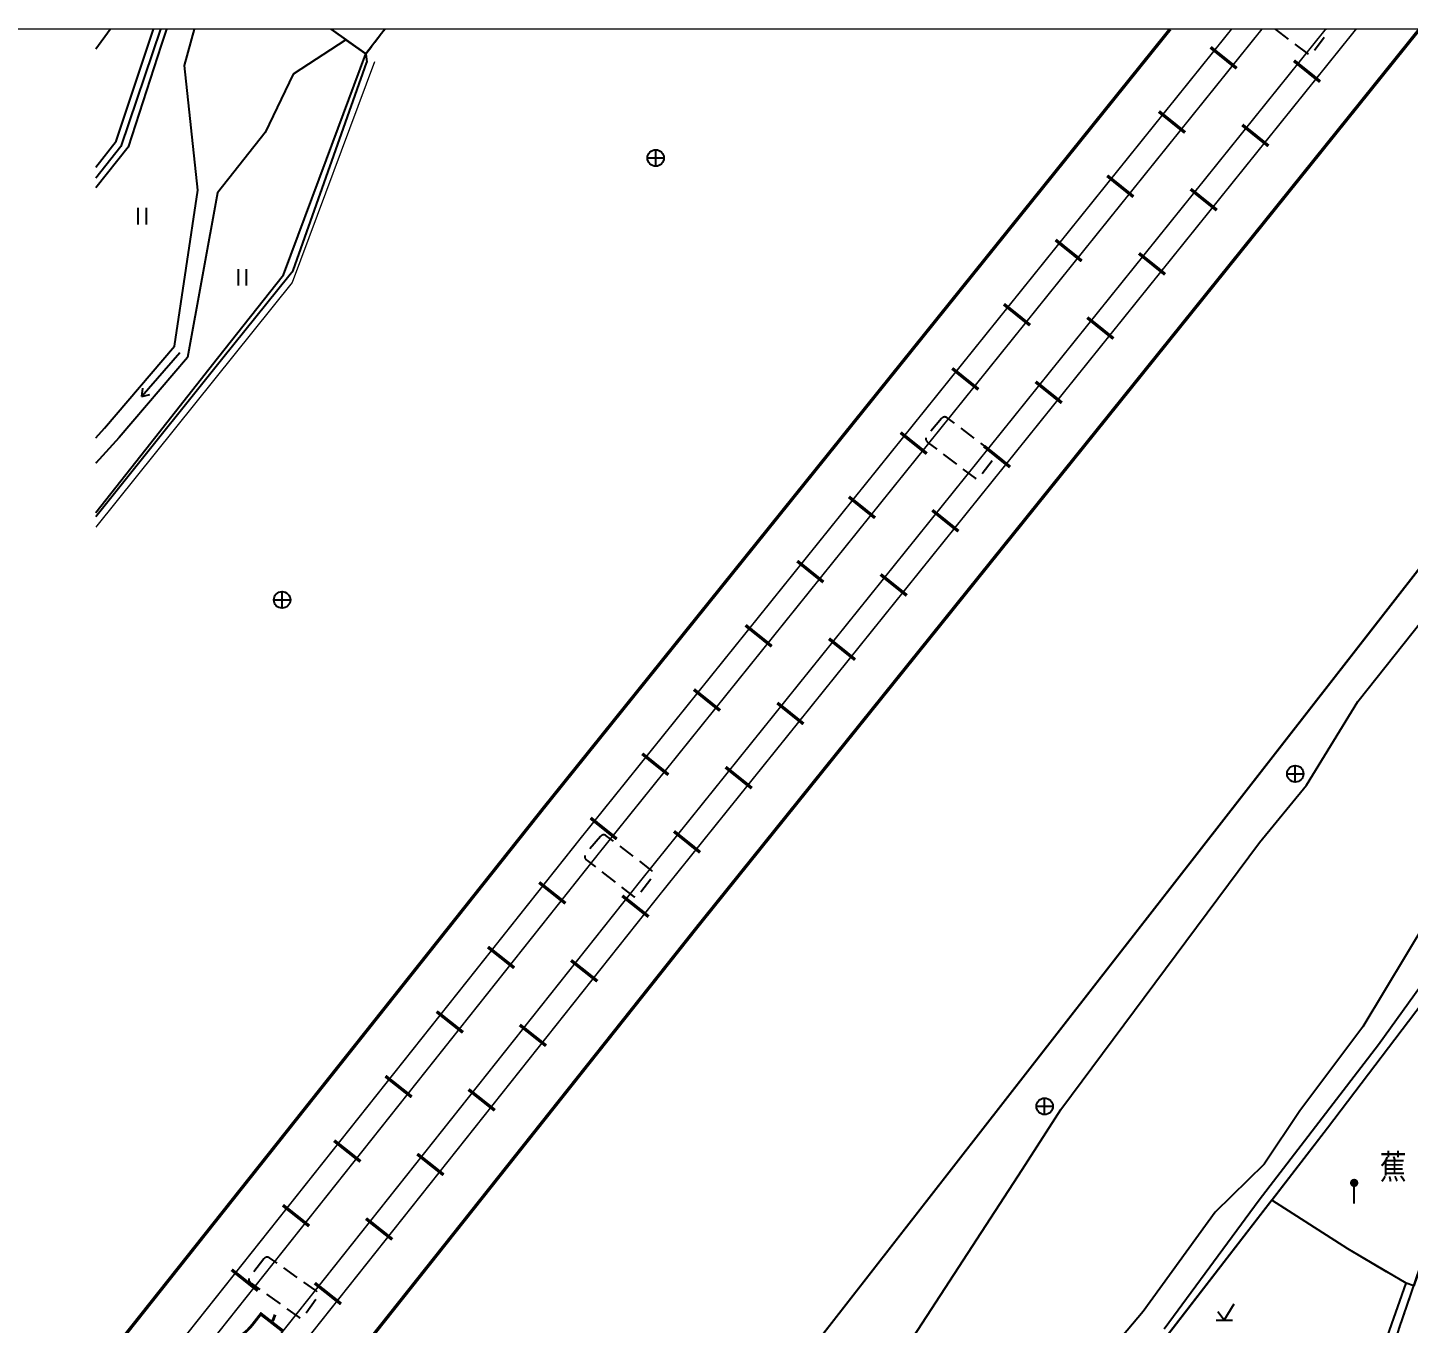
# Model space of a CAD drawing. Extents: x 396500 to 398250, y 1005980 to 1008200.
# Drawn here: x 397495.9 to 397579.6, y 1007451.5 to 1007530.1 of the extents above; entities that cross this region are included whole.
import ezdxf
from ezdxf.enums import TextEntityAlignment as Align

# ---------------------------------------------------------------- set-up
doc = ezdxf.new("R2010")
doc.units = 0
doc.header["$LTSCALE"] = 0.5
for name, pattern in [('X2', [10, 8, -2]), ('X31', [1.8, 1.2, -0.6]), ('X4', [1.6, 0, -1.6]), ('X5', [3, 2, -1])]:
    doc.linetypes.add(name, pattern=pattern)
doc.layers.get('0').update_dxf_attribs({"linetype": 'CONTINUOUS'})
doc.layers.add('ASSIST', color=7, linetype='CONTINUOUS', plot=False)
for name, color, linetype in [('DLSS', 4, 'CONTINUOUS'), ('DMTZ', 3, 'CONTINUOUS'), ('GXYZ', 2, 'CONTINUOUS'), ('JMD', 6, 'CONTINUOUS'), ('SXSS', 5, 'CONTINUOUS'), ('ZBTZ', 3, 'CONTINUOUS')]:
    doc.layers.add(name, color=color, linetype=linetype)
doc.layers.add('绘图层', color=6, linetype='CONTINUOUS', lineweight=5)
doc.styles.add('正等线体', font='simhei.ttf')
doc.styles.add('细等线体', font='长等线体_0.TTF', dxfattribs={"width": 0.8})
doc.linetypes.add('10421', pattern='A,2,[150,AAA.SHX,S=1,R=0,X=0,Y=1],1e-11', length=2)
doc.linetypes.add('10422', pattern='A,2,[150,AAA.SHX,S=1,R=0,X=0,Y=1],2,[177,AAA.SHX,S=1,R=0,X=0,Y=0.8],1e-09', length=4)
doc.linetypes.add('1161', pattern='A,0,[149,AAA.SHX,S=0.15,R=0,X=0,Y=0],-1.6', length=1.6)
doc.linetypes.add('444', pattern='A,4.5,[145,AAA.SHX,S=1,R=0,X=0,Y=1],4.5,-0.5,[146,AAA.SHX,S=1,R=0,X=0,Y=0],-0.5', length=10)
doc.linetypes.add('833', pattern='A,2,[150,AAA.SHX,S=0.8,R=0,X=0,Y=0.8],2,[150,AAA.SHX,S=2,R=0,X=0,Y=2],1e-11', length=4)

# ---------------------------------------------------------------- blocks, each defined once
blk = doc.blocks.new('gc043')
for p, q in [((-1, 0), (1, 0)), ((0, -1), (0, 1))]:
    blk.add_line(p, q)
blk.add_circle((0, 0), 1)
blk = doc.blocks.new('gc086')
for p, q in [((0, 0), (7, 0)), ((7, 0), (6.18, 0.57)), ((7, 0), (6.18, -0.57))]:
    blk.add_line(p, q)
blk = doc.blocks.new('gc121')
for p, q in [((-0.5, -1), (-0.5, 1)), ((0.5, -1), (0.5, 1))]:
    blk.add_line(p, q)
blk = doc.blocks.new('gc123')
for p, q in [((0, 0), (1.2, 2)), ((-1, 0), (1, 0)), ((0, 0), (-0.8, 1))]:
    blk.add_line(p, q)
blk = doc.blocks.new('gc165')
blk.add_line((0, 0), (0, 2))
at = {"const_width": 0.5}
blk.add_lwpolyline([(-0.25, 2.5, 1), (0.25, 2.5, 1)], format="xyb", close=True, dxfattribs=at)

msp = doc.modelspace()

# ---------------------------------------------------------------- linework, layer by layer
at = {"layer": 'ASSIST', "linetype": 'Continuous', "flags": 128}
for points in [[(397500, 1007505.217), (397500.539, 1007505.806), (397504.785, 1007510.769), (397506.193, 1007520.238), (397505.392, 1007527.795), (397505.981, 1007530)], [(397504.292, 1007530), (397503.976, 1007529.029), (397501.967, 1007522.851), (397500, 1007520.38)], [(397517.533, 1007530), (397516.381, 1007528.506), (397514.283, 1007530)], [(397530.331, 1007433.167), (397595.196, 1007516.46), (397605.74, 1007530)], [(397530.331, 1007433.167), (397595.196, 1007516.46), (397605.74, 1007530)], [(397500, 1007500.684), (397503.033, 1007504.518), (397507.384, 1007510.039), (397511.382, 1007515.111), (397513.987, 1007522.098), (397516.381, 1007528.506), (397515.173, 1007529.366), (397511.977, 1007527.282), (397510.277, 1007523.736), (397507.392, 1007520.074), (397505.57, 1007510.092), (397501.419, 1007505.239), (397500, 1007503.686)]]:
    msp.add_lwpolyline(points, dxfattribs=at)
at = {"layer": 'ASSIST', "linetype": 'X4'}
msp.add_lwpolyline([(397552.821, 1007401.832), (397553.561, 1007404.911), (397556.725, 1007409.589), (397561.853, 1007416.597), (397564.781, 1007420.587), (397569.519, 1007428.846), (397576.478, 1007442.397), (397579.057, 1007451.18), (397582.587, 1007461.516), (397586.845, 1007471.162), (397589.556, 1007476.038), (397593.857, 1007482.502), (397603.894, 1007495.665), (397617.339, 1007515.279), (397629.909, 1007530)], dxfattribs=at)
at = {"layer": 'ASSIST', "linetype": '1161', "flags": 128}
for points in [[(397579.482, 1007453.924), (397575.942, 1007456.021), (397571.325, 1007458.972), (397574.711, 1007463.359), (397581.276, 1007472), (397582.401, 1007467.003), (397583.134, 1007464.332), (397583.549, 1007463.697), (397582.587, 1007461.516), (397580.341, 1007454.939), (397579.938, 1007453.761)], [(397543.448, 1007425.908), (397554.034, 1007416.684), (397556.821, 1007420.179), (397560.456, 1007417.192), (397571.013, 1007432.514), (397574.963, 1007440.293), (397572.883, 1007442.157), (397568.336, 1007434.353), (397567.65, 1007434.871), (397570.047, 1007439.984), (397567.356, 1007442.468), (397567.75, 1007443.393), (397571.039, 1007448.324), (397576.466, 1007445.365), (397579.482, 1007453.924), (397575.942, 1007456.021), (397571.325, 1007458.972), (397565, 1007450.777), (397561.752, 1007446.253), (397557.339, 1007441.831), (397556.189, 1007440.369), (397552.948, 1007437.095)]]:
    msp.add_lwpolyline(points, close=True, dxfattribs=at)
at = {"layer": 'DLSS', "linetype": 'Continuous', "const_width": 0.2, "elevation": -27.346, "flags": 128}
for points in [[(397500, 1007429.584), (397500.016, 1007429.603), (397536.534, 1007475.604), (397580.283, 1007530)], [(397565.159, 1007530), (397527.149, 1007482.739), (397500, 1007448.541)]]:
    msp.add_lwpolyline(points, dxfattribs=at)
at = {"layer": 'DLSS', "color": 7, "linetype": 'X2', "const_width": 0.1, "elevation": -27.346, "flags": 128}
for points in [[(397500, 1007434.409), (397534.191, 1007477.476), (397576.433, 1007530)], [(397568.881, 1007530), (397529.414, 1007480.928), (397502.256, 1007446.718), (397500, 1007443.877)]]:
    msp.add_lwpolyline(points, dxfattribs=at)
at = {"layer": 'DLSS', "linetype": 'X2', "const_width": 0.1, "elevation": -27.346, "flags": 128}
for points in [[(397500, 1007436.717), (397533.07, 1007478.372), (397574.592, 1007530)], [(397570.722, 1007530), (397530.535, 1007480.033), (397503.38, 1007445.826), (397500, 1007441.569)]]:
    msp.add_lwpolyline(points, dxfattribs=at)
at = {"layer": 'DLSS', "linetype": 'X5', "flags": 128}
msp.add_lwpolyline([(397571.533, 1007530), (397573.512, 1007528.502), (397573.616, 1007528.465), (397573.776, 1007528.549), (397574.673, 1007529.742), (397574.71, 1007529.845), (397574.657, 1007530)], dxfattribs=at)
at = {"layer": 'DLSS', "linetype": 'Continuous', "const_width": 0.2, "flags": 128}
for points in [[(397569.201, 1007527.63), (397567.615, 1007528.905)], [(397572.673, 1007528.093), (397574.259, 1007526.817)], [(397566.067, 1007523.734), (397564.482, 1007525.009)], [(397569.539, 1007524.197), (397571.125, 1007522.921)], [(397562.934, 1007519.838), (397561.348, 1007521.113)], [(397566.406, 1007520.3), (397567.992, 1007519.025)], [(397559.8, 1007515.941), (397558.215, 1007517.217)], [(397563.272, 1007516.404), (397564.858, 1007515.129)], [(397556.667, 1007512.045), (397555.081, 1007513.32)], [(397560.139, 1007512.508), (397561.724, 1007511.233)], [(397553.533, 1007508.149), (397551.947, 1007509.424)], [(397557.005, 1007508.612), (397558.591, 1007507.336)], [(397550.4, 1007504.253), (397548.814, 1007505.528)], [(397553.871, 1007504.715), (397555.457, 1007503.44)], [(397547.266, 1007500.356), (397545.68, 1007501.632)], [(397550.738, 1007500.819), (397552.324, 1007499.544)], [(397544.132, 1007496.46), (397542.547, 1007497.736)], [(397547.604, 1007496.923), (397549.19, 1007495.648)], [(397540.999, 1007492.564), (397539.413, 1007493.839)], [(397544.471, 1007493.027), (397546.056, 1007491.751)], [(397537.865, 1007488.668), (397536.279, 1007489.943)], [(397541.337, 1007489.13), (397542.923, 1007487.855)], [(397534.732, 1007484.771), (397533.146, 1007486.047)], [(397538.203, 1007485.234), (397539.789, 1007483.959)], [(397531.598, 1007480.875), (397530.012, 1007482.151)], [(397535.07, 1007481.338), (397536.656, 1007480.063)], [(397528.489, 1007476.973), (397526.896, 1007478.238)], [(397531.937, 1007477.428), (397533.53, 1007476.162)], [(397525.381, 1007473.057), (397523.787, 1007474.322)], [(397528.828, 1007473.511), (397530.422, 1007472.246)], [(397522.272, 1007469.141), (397520.678, 1007470.406)], [(397525.719, 1007469.595), (397527.313, 1007468.33)], [(397519.163, 1007465.225), (397517.569, 1007466.49)], [(397522.61, 1007465.679), (397524.204, 1007464.414)], [(397516.054, 1007461.309), (397514.46, 1007462.574)], [(397519.501, 1007461.763), (397521.095, 1007460.498)], [(397512.945, 1007457.393), (397511.351, 1007458.658)], [(397516.392, 1007457.847), (397517.986, 1007456.582)], [(397509.836, 1007453.477), (397508.243, 1007454.742)], [(397513.284, 1007453.931), (397514.877, 1007452.666)]]:
    msp.add_lwpolyline(points, dxfattribs=at)
at = {"layer": 'DLSS', "linetype": 'X5', "flags": 128}
for points in [[(397551.294, 1007506.386), (397550.369, 1007505.265, 0.393156), (397550.493, 1007504.919), (397553.33, 1007502.766), (397553.435, 1007502.729), (397553.595, 1007502.813), (397554.493, 1007504.004), (397554.53, 1007504.108), (397554.468, 1007504.292), (397554.392, 1007504.369), (397551.642, 1007506.428, 0.399848)], [(397530.619, 1007481.036), (397529.682, 1007479.924, 0.393156), (397529.802, 1007479.577), (397532.619, 1007477.395), (397532.723, 1007477.357), (397532.884, 1007477.44), (397533.794, 1007478.622), (397533.832, 1007478.725), (397533.771, 1007478.91), (397533.696, 1007478.988), (397530.967, 1007481.074, 0.399848)], [(397510.198, 1007455.408), (397509.304, 1007454.262, 0.393156), (397509.437, 1007453.919), (397512.333, 1007451.845), (397512.439, 1007451.811), (397512.596, 1007451.899), (397513.462, 1007453.115), (397513.496, 1007453.219), (397513.428, 1007453.402), (397513.351, 1007453.477), (397510.545, 1007455.459, 0.399848)]]:
    msp.add_lwpolyline(points, format="xyb", close=True, dxfattribs=at)
at = {"layer": 'DMTZ', "linetype": '10422'}
for points in [[(397500, 1007521.625), (397501.243, 1007523.209), (397503.509, 1007530)], [(397504.292, 1007530), (397503.976, 1007529.029), (397501.967, 1007522.851), (397500, 1007520.38)]]:
    msp.add_lwpolyline(points, dxfattribs=at)
at = {"layer": 'DMTZ', "linetype": '10421', "flags": 128}
msp.add_lwpolyline([(397546.542, 1007448.846), (397549.578, 1007450.651), (397556.201, 1007460.847), (397558.543, 1007464.458), (397570.589, 1007480.659), (397573.443, 1007484.139), (397576.546, 1007489.225), (397591.365, 1007507.885), (397592.233, 1007510.164), (397598.222, 1007519.054), (397606.904, 1007530)], dxfattribs=at)
at = {"layer": 'DMTZ', "linetype": '10421', "elevation": 17.305}
for points in [[(397618.945, 1007530), (397612.882, 1007523.347), (397608.425, 1007516.831), (397602.897, 1007508.994), (397599.596, 1007502.23), (397598.66, 1007500.704), (397593.973, 1007494.692), (397589.525, 1007488.477), (397582.111, 1007478.223), (397576.842, 1007469.483), (397573.029, 1007464.387), (397570.873, 1007461.155), (397567.893, 1007458.239), (397563.518, 1007452.218), (397558.552, 1007446.297)], [(397564.801, 1007451.166), (397570.559, 1007458.978), (397577.793, 1007468.413), (397581.085, 1007472.952), (397587.264, 1007482.663), (397594.238, 1007492.367), (397598.686, 1007498.297), (397600.854, 1007501.289), (397611.1, 1007515.07), (397617.708, 1007524.93), (397622.267, 1007530)]]:
    msp.add_lwpolyline(points, dxfattribs=at)
at = {"layer": 'DMTZ', "linetype": '10422', "lineweight": 0}
for points in [[(397500, 1007500.672), (397500.064, 1007500.752), (397511.382, 1007515.111), (397513.987, 1007522.098), (397516.381, 1007528.506)], [(397516.91, 1007528.023), (397511.911, 1007514.628), (397500.064, 1007499.881), (397500, 1007499.801)]]:
    msp.add_lwpolyline(points, dxfattribs=at)
at = {"layer": 'GXYZ', "linetype": 'Continuous'}
msp.add_line((397531.56, 1007434.745), (397593.967, 1007514.882), dxfattribs=at)
at = {"layer": 'JMD', "linetype": '444', "flags": 128}
for points in [[(397503.92, 1007530), (397501.52, 1007522.879)], [(397511.979, 1007515.368), (397516.445, 1007528.01)], [(397501.52, 1007522.879), (397500, 1007520.97)], [(397500, 1007500.436), (397501.461, 1007502.257), (397507.718, 1007510.057), (397511.719, 1007515.034), (397511.979, 1007515.368)], [(397552.948, 1007437.095), (397556.189, 1007440.369), (397557.339, 1007441.831), (397561.752, 1007446.253), (397565, 1007450.777), (397574.711, 1007463.359), (397581.276, 1007472), (397583.68, 1007470.393), (397586.003, 1007468.844)], [(397579.482, 1007453.924), (397578.294, 1007454.622), (397575.942, 1007456.021), (397571.325, 1007458.972)]]:
    msp.add_lwpolyline(points, dxfattribs=at)
at = {"layer": 'SXSS', "linetype": 'Continuous'}
for p, q in [((397514.283, 1007530), (397516.381, 1007528.506)), ((397516.381, 1007528.506), (397516.445, 1007528.01))]:
    msp.add_line(p, q, dxfattribs=at)
at = {"layer": 'SXSS', "linetype": '833', "lineweight": 0, "flags": 128}
for points in [[(397505.981, 1007530), (397505.392, 1007527.795), (397505.685, 1007524.921), (397506.193, 1007520.238), (397504.785, 1007510.769), (397500.539, 1007505.806), (397500.064, 1007505.287), (397500, 1007505.217)], [(397500, 1007503.68), (397500.064, 1007503.75), (397501.315, 1007505.119), (397505.57, 1007510.092), (397507.392, 1007520.074), (397510.277, 1007523.736), (397511.977, 1007527.282), (397515.173, 1007529.366)]]:
    msp.add_lwpolyline(points, dxfattribs=at)
at = {"layer": 'SXSS', "linetype": 'X31', "flags": 128}
msp.add_lwpolyline([(397516.381, 1007528.506), (397517.533, 1007530)], dxfattribs=at)
at = {"layer": 'ZBTZ', "linetype": '1161', "flags": 128}
msp.add_lwpolyline([(397500, 1007528.806), (397500.872, 1007530)], dxfattribs=at)
at = {"layer": 'ZBTZ', "linetype": '1161'}
msp.add_lwpolyline([(397552.821, 1007401.832), (397553.561, 1007404.911), (397556.725, 1007409.589), (397561.853, 1007416.597), (397564.781, 1007420.587), (397569.519, 1007428.846), (397576.478, 1007442.397), (397579.057, 1007451.18), (397582.587, 1007461.516), (397586.845, 1007471.162), (397589.556, 1007476.038), (397593.857, 1007482.502), (397603.894, 1007495.665), (397617.339, 1007515.279), (397629.909, 1007530)], dxfattribs=at)
at = {"layer": '绘图层', "linetype": 'Continuous', "flags": 128}
msp.add_lwpolyline([(397300, 1007530), (397300, 1007130), (397700, 1007130), (397700, 1007530)], close=True, dxfattribs=at)

# ---------------------------------------------------------------- block references
at = {"layer": 'GXYZ', "linetype": 'Continuous', "xscale": 0.5, "yscale": 0.5}
for p in [(397533.961, 1007522.19, 17.842), (397511.303, 1007495.382, 19.518), (397572.752, 1007484.831, 17.859), (397557.552, 1007464.66, 17.76)]:
    msp.add_blockref('gc043', p, dxfattribs=at)
at = {"layer": 'SXSS', "linetype": 'Continuous', "xscale": 0.5, "yscale": 0.5, "zscale": 0.5, "rotation": 228.8166933380494}
msp.add_blockref('gc086', (397505.11, 1007510.361), dxfattribs=at)
at = {"layer": 'ZBTZ', "linetype": 'Continuous', "xscale": 0.5, "yscale": 0.5}
for name, p in [('gc121', (397502.822, 1007518.665)), ('gc121', (397508.902, 1007514.955)), ('gc165', (397576.325, 1007458.761)), ('gc123', (397568.448, 1007451.684))]:
    msp.add_blockref(name, p, dxfattribs=at)

# ---------------------------------------------------------------- texts
at = {"layer": 'DLSS', "linetype": 'Continuous', "insert": (397509.835, 1007452.482), "char_height": 2, "width": 0.8, "attachment_point": 1, "rotation": 322.17954, "line_spacing_factor": 0.8, "style": '正等线体'}
msp.add_mtext('{\\W0.8;广珠轻轨}', dxfattribs=at)
at = {"layer": 'ZBTZ', "linetype": 'Continuous', "style": '细等线体', "width": 0.8}
msp.add_text('蕉', height=1.5, dxfattribs=at).set_placement((397578.686, 1007461.017), align=Align.MIDDLE)

doc.saveas('drawing.dxf')
